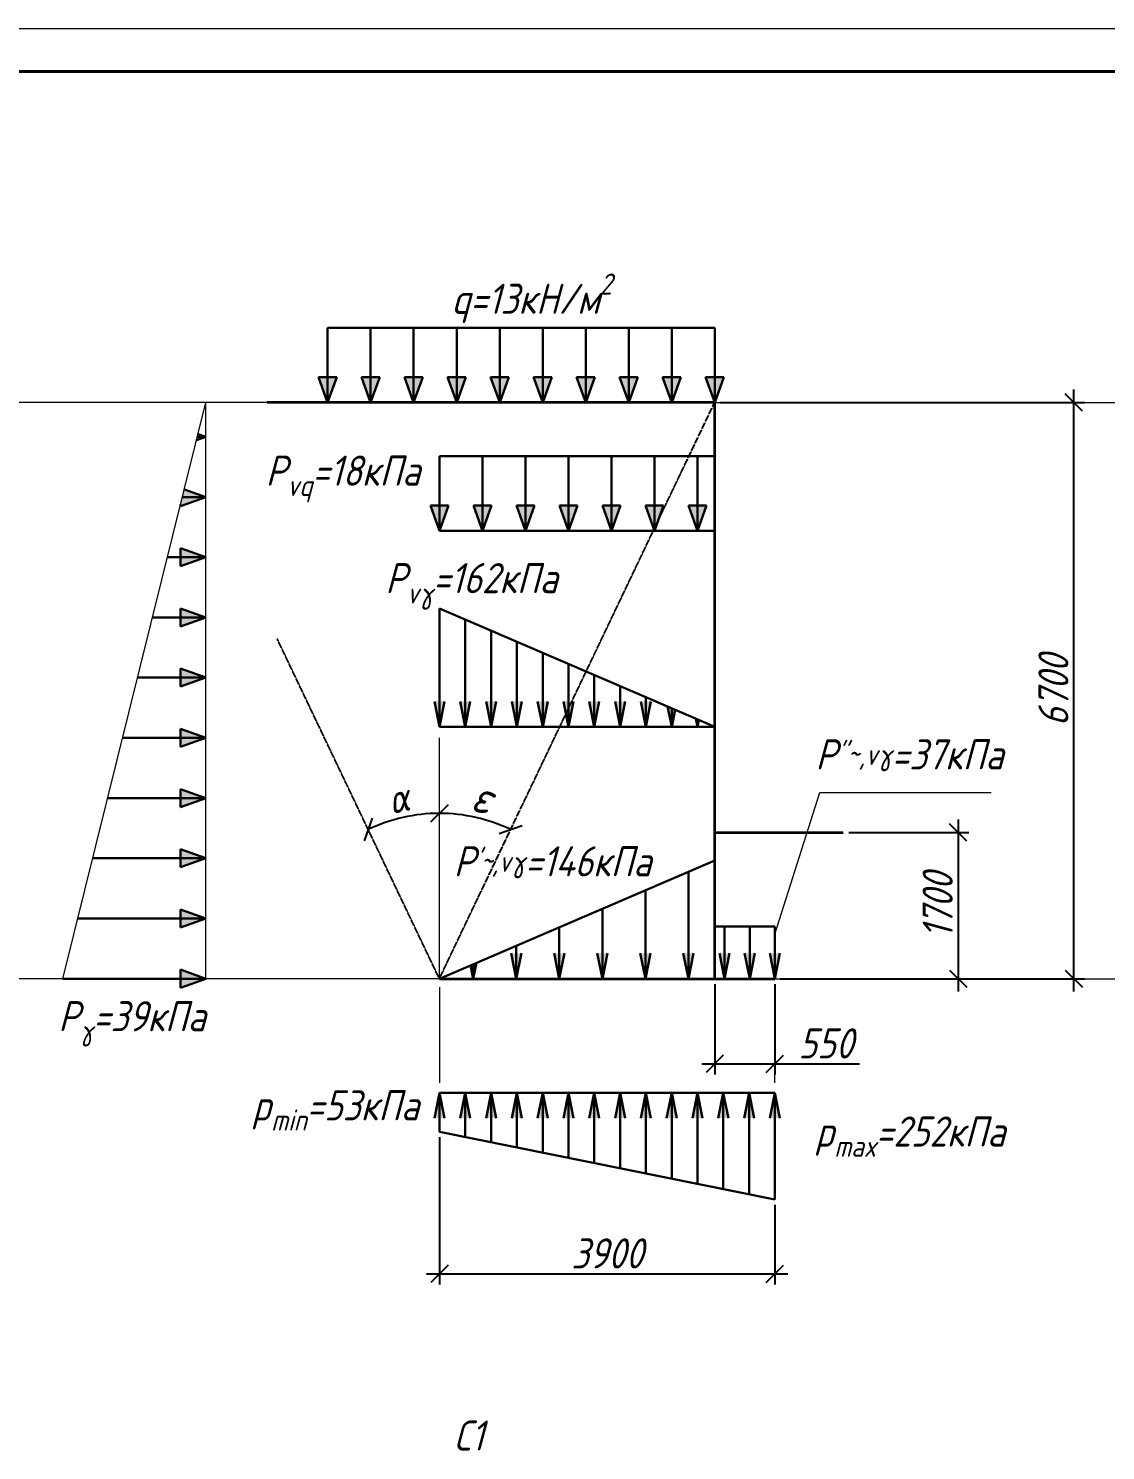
# Model space of a CAD drawing. Header units: millimetres. Extents: x -1004 to 900128, y -352756 to 107728.
# Drawn here: x 15535 to 28059, y 45651 to 62186 of the extents above; entities that cross this region are included whole.
import ezdxf

# ---------------------------------------------------------------- set-up
doc = ezdxf.new("R2010")
doc.units = ezdxf.units.MM
doc.linetypes.add('ACAD_ISO02W100', pattern=[15, 12, -3])
doc.linetypes.add('ACAD_ISO04W100', pattern=[30, 24, -3, 0, -3])
for name, color, linetype, lineweight in [('axles', 152, 'ACAD_ISO04W100', 20), ('basic', 95, 'Continuous', 30), ('frame', 173, 'Continuous', 40), ('hatch', 117, 'ACAD_ISO02W100', 25), ('size', 45, 'Continuous', 20), ('text', 13, 'Continuous', 20), ('thick', 42, 'Continuous', 35), ('thin', 153, 'Continuous', 18)]:
    doc.layers.add(name, color=color, linetype=linetype, lineweight=lineweight)
doc.styles.add('Structures', font='isocpeur.ttf', dxfattribs={"width": 0.85, "oblique": 15})
doc.styles.add('structures 5', font='isocpeur.ttf', dxfattribs={"width": 0.85, "oblique": 15, "height": 5})
doc.dimstyles.new('structures 3.5', dxfattribs={"dimtxt": 3.5, "dimasz": 2, "dimexe": 1.25, "dimexo": 0.625, "dimtad": 1, "dimtxsty": 'Structures', "dimblk": 'OBLIQUE', "dimcen": 2.5, "dimdle": 1.5, "dimadec": 0, "dimazin": 0, "dimtfac": 1, "dimtmove": 0, "dimatfit": 3, "dimfxl": 1, "dimarcsym": 0})

# ---------------------------------------------------------------- blocks, each defined once
blk = doc.blocks.new('_Oblique')
at = {"color": 0, "linetype": 'ByBlock', "lineweight": -2}
blk.add_line((-0.5, -0.5), (0.5, 0.5), dxfattribs=at)
blk = doc.blocks.new('*D80')
at = {"layer": 'Defpoints', "color": 0, "transparency": 16777216}
for p in [(25009.6353847216, 52837.62000185804), (24214.3128468355, 51137.62000185804), (26344.40359308807, 51137.62000185804)]:
    blk.add_point(p, dxfattribs=at)
at = {"layer": 'size', "color": 0, "lineweight": -2, "transparency": 16777216}
for p, q in [((26344.40359308807, 52987.62000185804), (26344.40359308807, 50987.62000185804)), ((25072.1353847216, 52837.62000185804), (26469.40359308807, 52837.62000185804)), ((24276.8128468355, 51137.62000185804), (26469.40359308807, 51137.62000185804))]:
    blk.add_line(p, q, dxfattribs=at)
at = {"layer": 'size', "color": 0, "lineweight": -2, "transparency": 16777216, "xscale": 200, "yscale": 200, "zscale": 200}
for p, rotation in [((26344.40359308807, 52837.62000185804), 90), ((26344.40359308807, 51137.62000185804), 270)]:
    blk.add_blockref('_Oblique', p, dxfattribs=dict(at, rotation=rotation))
at = {"layer": 'size', "color": 0, "transparency": 16777216, "insert": (26106.90359308808, 51987.62000185802), "char_height": 350, "attachment_point": 5, "rotation": 90, "style": 'Structures'}
blk.add_mtext('1700', dxfattribs=at)
blk = doc.blocks.new('*D81')
at = {"layer": 'Defpoints', "color": 0, "transparency": 16777216}
for p in [(23514.31284683549, 51137.62000185801), (24214.31284683549, 51137.62000185801), (24214.31284683549, 50147.90206064304)]:
    blk.add_point(p, dxfattribs=at)
at = {"layer": 'size', "color": 0, "lineweight": -2, "transparency": 16777216}
for p, q in [((23514.31284683549, 51075.12000185801), (23514.31284683549, 50022.90206064304)), ((24214.31284683549, 51075.12000185801), (24214.31284683549, 50022.90206064304)), ((23364.31284683549, 50147.90206064304), (24214.31284683549, 50147.90206064304)), ((24214.31284683549, 50147.90206064304), (25198.34506418639, 50147.90206064304))]:
    blk.add_line(p, q, dxfattribs=at)
at = {"layer": 'size', "color": 0, "lineweight": -2, "transparency": 16777216, "xscale": 200, "yscale": 200, "zscale": 200, "rotation": 180}
blk.add_blockref('_Oblique', (23514.31284683549, 50147.90206064304), dxfattribs=at)
at = {"layer": 'size', "color": 0, "lineweight": -2, "transparency": 16777216, "xscale": 200, "yscale": 200, "zscale": 200}
blk.add_blockref('_Oblique', (24214.31284683549, 50147.90206064304), dxfattribs=at)
at = {"layer": 'size', "color": 0, "transparency": 16777216, "insert": (24806.32895551094, 50385.40206064304), "char_height": 350, "attachment_point": 5, "style": 'Structures'}
blk.add_mtext('550', dxfattribs=at)
blk = doc.blocks.new('*D82')
at = {"layer": 'Defpoints', "color": 0, "transparency": 16777216}
for p in [(23514.3128468355, 57837.62000185804), (27690.60588486039, 57837.62000185804), (24214.3128468355, 51137.62000185804)]:
    blk.add_point(p, dxfattribs=at)
at = {"layer": 'size', "color": 0, "lineweight": -2, "transparency": 16777216}
for p, q in [((27690.6058848604, 50987.62000185804), (27690.60588486039, 57987.62000185804)), ((23576.8128468355, 57837.62000185804), (27815.60588486039, 57837.62000185804)), ((24276.8128468355, 51137.62000185804), (27815.6058848604, 51137.62000185804))]:
    blk.add_line(p, q, dxfattribs=at)
at = {"layer": 'size', "color": 0, "lineweight": -2, "transparency": 16777216, "xscale": 200, "yscale": 200, "zscale": 200}
for p, rotation in [((27690.60588486039, 57837.62000185804), 90), ((27690.6058848604, 51137.62000185804), 270)]:
    blk.add_blockref('_Oblique', p, dxfattribs=dict(at, rotation=rotation))
at = {"layer": 'size', "color": 0, "transparency": 16777216, "insert": (27453.1058848604, 54487.62000185802), "char_height": 350, "attachment_point": 5, "rotation": 90, "style": 'Structures'}
blk.add_mtext('6700', dxfattribs=at)
blk = doc.blocks.new('*D83')
at = {"layer": 'Defpoints', "color": 0, "transparency": 16777216}
for p in [(23514.31284683549, 57837.62000185802), (20314.31284683549, 53938.76430795519), (20598.69615148981, 53038.22675471865), (20314.31284683549, 51137.62000185801), (20314.31284683549, 51137.62000185801)]:
    blk.add_point(p, dxfattribs=at)
at = {"layer": 'size', "color": 0, "lineweight": -2, "transparency": 16777216}
blk.add_arc((20314.31284683549, 51137.62000185801), 1921.764786071798, 64.47030200946696, 89.99999999999997, dxfattribs=at)
at = {"layer": 'size', "color": 0, "lineweight": -2, "transparency": 16777216, "xscale": 200, "yscale": 200, "zscale": 200}
for p, rotation in [((20314.31284683549, 53059.38478792981), 179.9999999999999), ((21142.55287028538, 52871.74755095621), 334.470302009467)]:
    blk.add_blockref('_Oblique', p, dxfattribs=dict(at, rotation=rotation))
at = {"layer": 'size', "color": 0, "transparency": 16777216, "insert": (20817.19433115983, 53252.50139872385), "char_height": 350, "attachment_point": 5, "rotation": 346.6244684460178, "style": 'Structures'}
blk.add_mtext('{\\H1.08333x;ε}', dxfattribs=at)
blk = doc.blocks.new('*D84')
at = {"layer": 'Defpoints', "color": 0, "transparency": 16777216}
for p in [(17114.31284683549, 57837.62000185801), (20314.31284683549, 57587.62000185801), (20029.92954218117, 53038.22675471866), (20314.31284683549, 51137.62000185801), (20314.31284683549, 51137.62000185801)]:
    blk.add_point(p, dxfattribs=at)
at = {"layer": 'size', "color": 0, "lineweight": -2, "transparency": 16777216}
blk.add_arc((20314.31284683549, 51137.62000185801), 1921.764786071813, 90, 115.5296979905329, dxfattribs=at)
at = {"layer": 'size', "color": 0, "lineweight": -2, "transparency": 16777216, "xscale": 200, "yscale": 200, "zscale": 200}
blk.add_blockref('_Oblique', (20314.31284683549, 53059.38478792983), dxfattribs=at)
at = {"layer": 'size', "color": 0, "lineweight": -2, "transparency": 16777216, "xscale": 200, "yscale": 200, "zscale": 200, "rotation": 205.5296979905329}
blk.add_blockref('_Oblique', (19486.07282338561, 52871.74755095622), dxfattribs=at)
at = {"layer": 'size', "color": 0, "transparency": 16777216, "insert": (19838.83408225959, 53236.40673243468), "char_height": 350, "width": 756.4295596564855, "attachment_point": 5, "rotation": 12.764848995266489, "style": 'Structures'}
blk.add_mtext('{\\H0.95833x;α}', dxfattribs=at)
blk = doc.blocks.new('*D85')
at = {"layer": 'Defpoints', "color": 0, "transparency": 16777216}
for p in [(20314.31284683549, 49358.47681122796), (24214.31284683549, 48568.85752942236), (24214.31284683549, 47705.89886257912)]:
    blk.add_point(p, dxfattribs=at)
at = {"layer": 'size', "color": 0, "lineweight": -2, "transparency": 16777216}
for p, q in [((20314.31284683549, 49295.97681122796), (20314.31284683549, 47580.89886257912)), ((24214.31284683549, 48506.35752942236), (24214.31284683549, 47580.89886257912)), ((20164.31284683549, 47705.89886257912), (24364.31284683549, 47705.89886257912))]:
    blk.add_line(p, q, dxfattribs=at)
at = {"layer": 'size', "color": 0, "lineweight": -2, "transparency": 16777216, "xscale": 200, "yscale": 200, "zscale": 200, "rotation": 180}
blk.add_blockref('_Oblique', (20314.31284683549, 47705.89886257912), dxfattribs=at)
at = {"layer": 'size', "color": 0, "lineweight": -2, "transparency": 16777216, "xscale": 200, "yscale": 200, "zscale": 200}
blk.add_blockref('_Oblique', (24214.31284683549, 47705.89886257912), dxfattribs=at)
at = {"layer": 'size', "color": 0, "transparency": 16777216, "insert": (22264.31284683549, 47943.39886257912), "char_height": 350, "attachment_point": 5, "style": 'Structures'}
blk.add_mtext('3900', dxfattribs=at)

msp = doc.modelspace()

# ---------------------------------------------------------------- hatches: boundary and pattern name
at = {"layer": 'basic'}
h = msp.add_hatch(color=256, dxfattribs=at)
h.dxf.hatch_style = 1
h.paths.add_polyline_path([(18909.38767449687, 58132.27636471968), (19014.31284683549, 57837.62000185801), (19014.31284683549, 58132.27636471968)])
h.paths.add_polyline_path([(19014.31284683549, 58132.27636471968), (19014.31284683549, 57837.62000185801), (19119.2380191741, 58132.27636471968)])
h = msp.add_hatch(color=256, dxfattribs=at)
h.dxf.hatch_style = 1
h.paths.add_polyline_path([(19409.38767449687, 58132.27636471968), (19514.31284683549, 57837.62000185801), (19514.31284683549, 58132.27636471968)])
h.paths.add_polyline_path([(19514.31284683549, 58132.27636471968), (19514.31284683549, 57837.62000185801), (19619.2380191741, 58132.27636471968)])
h = msp.add_hatch(color=256, dxfattribs=at)
h.dxf.hatch_style = 1
h.paths.add_polyline_path([(19909.38767449687, 58132.27636471968), (20014.31284683549, 57837.62000185801), (20014.31284683549, 58132.27636471968)])
h.paths.add_polyline_path([(20014.31284683549, 58132.27636471968), (20014.31284683549, 57837.62000185801), (20119.2380191741, 58132.27636471968)])
h = msp.add_hatch(color=256, dxfattribs=at)
h.dxf.hatch_style = 1
h.paths.add_polyline_path([(20409.38767449687, 58132.27636471968), (20514.31284683549, 57837.62000185801), (20514.31284683549, 58132.27636471968)])
h.paths.add_polyline_path([(20514.31284683549, 58132.27636471968), (20514.31284683549, 57837.62000185801), (20619.2380191741, 58132.27636471968)])
h = msp.add_hatch(color=256, dxfattribs=at)
h.dxf.hatch_style = 1
h.paths.add_polyline_path([(20909.38767449687, 58132.27636471968), (21014.31284683549, 57837.62000185801), (21014.31284683549, 58132.27636471968)])
h.paths.add_polyline_path([(21014.31284683549, 58132.27636471968), (21014.31284683549, 57837.62000185801), (21119.2380191741, 58132.27636471968)])
h = msp.add_hatch(color=256, dxfattribs=at)
h.dxf.hatch_style = 1
h.paths.add_polyline_path([(21409.38767449687, 58132.27636471968), (21514.31284683549, 57837.62000185801), (21514.31284683549, 58132.27636471968)])
h.paths.add_polyline_path([(21514.31284683549, 58132.27636471968), (21514.31284683549, 57837.62000185801), (21619.2380191741, 58132.27636471968)])
h = msp.add_hatch(color=256, dxfattribs=at)
h.dxf.hatch_style = 1
h.paths.add_polyline_path([(21909.38767449687, 58132.27636471968), (22014.31284683549, 57837.62000185801), (22014.31284683549, 58132.27636471968)])
h.paths.add_polyline_path([(22014.31284683549, 58132.27636471968), (22014.31284683549, 57837.62000185801), (22119.2380191741, 58132.27636471968)])
h = msp.add_hatch(color=256, dxfattribs=at)
h.dxf.hatch_style = 1
h.paths.add_polyline_path([(22409.38767449687, 58132.27636471968), (22514.31284683549, 57837.62000185801), (22514.31284683549, 58132.27636471968)])
h.paths.add_polyline_path([(22514.31284683549, 58132.27636471968), (22514.31284683549, 57837.62000185801), (22619.2380191741, 58132.27636471968)])
h = msp.add_hatch(color=256, dxfattribs=at)
h.dxf.hatch_style = 1
h.paths.add_polyline_path([(22909.38767449687, 58132.27636471968), (23014.31284683549, 57837.62000185801), (23014.31284683549, 58132.27636471968)])
h.paths.add_polyline_path([(23014.31284683549, 58132.27636471968), (23014.31284683549, 57837.62000185801), (23119.2380191741, 58132.27636471968)])
h = msp.add_hatch(color=256, dxfattribs=at)
h.dxf.hatch_style = 1
h.paths.add_polyline_path([(23409.38767449687, 58132.27636471968), (23514.31284683549, 57837.62000185801), (23514.31284683549, 58132.27636471968)])
h.paths.add_polyline_path([(23514.31284683549, 58132.27636471968), (23514.31284683549, 57837.62000185801), (23619.2380191741, 58132.27636471968)])
h = msp.add_hatch(color=256, dxfattribs=at)
h.dxf.hatch_style = 1
h.paths.add_polyline_path([(17507.98512751684, 57470.10594436491), (17499.92107922883, 57437.62000185801), (17599.21385223432, 57437.62000185801)])
h.paths.add_polyline_path([(17599.21385223432, 57437.62000185801), (17499.92107922883, 57437.62000185801), (17490.2931728803, 57398.8340718972)])
h.paths.add_polyline_path([(17599.21385223432, 56737.62000185801), (17326.1587264692, 56737.62000185801), (17314.15598294199, 56689.2670627109), (17339.19076856027, 56645.02751004297)])
h.paths.add_polyline_path([(17348.33485926125, 56826.95634375197), (17326.1587264692, 56737.62000185801), (17599.21385223432, 56737.62000185801)])
h.paths.add_polyline_path([(17314.15598294199, 56689.2670627109), (17304.55748937267, 56650.59962185375), (17304.55748937267, 56632.6948295194), (17339.19076856027, 56645.02751004297)])
h = msp.add_hatch(color=256, dxfattribs=at)
h.dxf.hatch_style = 1
h.paths.add_polyline_path([(20209.38767449688, 56638.82297017451), (20314.31284683549, 56344.16660731284), (20314.31284683549, 56638.82297017451)])
h.paths.add_polyline_path([(20314.31284683549, 56638.82297017451), (20314.31284683549, 56344.16660731284), (20419.2380191741, 56638.82297017451)])
h = msp.add_hatch(color=256, dxfattribs=at)
h.dxf.hatch_style = 1
h.paths.add_polyline_path([(20709.38767449688, 56638.82297017451), (20814.31284683549, 56344.16660731284), (20814.31284683549, 56638.82297017451)])
h.paths.add_polyline_path([(20814.31284683549, 56638.82297017451), (20814.31284683549, 56344.16660731284), (20919.2380191741, 56638.82297017451)])
h = msp.add_hatch(color=256, dxfattribs=at)
h.dxf.hatch_style = 1
h.paths.add_polyline_path([(21209.38767449688, 56638.82297017451), (21314.31284683549, 56344.16660731284), (21314.31284683549, 56638.82297017451)])
h.paths.add_polyline_path([(21314.31284683549, 56638.82297017451), (21314.31284683549, 56344.16660731284), (21419.2380191741, 56638.82297017451)])
h = msp.add_hatch(color=256, dxfattribs=at)
h.dxf.hatch_style = 1
h.paths.add_polyline_path([(21709.38767449688, 56638.82297017451), (21814.31284683549, 56344.16660731284), (21814.31284683549, 56638.82297017451)])
h.paths.add_polyline_path([(21814.31284683549, 56638.82297017451), (21814.31284683549, 56344.16660731284), (21919.2380191741, 56638.82297017451)])
h = msp.add_hatch(color=256, dxfattribs=at)
h.dxf.hatch_style = 1
h.paths.add_polyline_path([(22209.38767449688, 56638.82297017451), (22314.31284683549, 56344.16660731284), (22314.31284683549, 56638.82297017451)])
h.paths.add_polyline_path([(22314.31284683549, 56638.82297017451), (22314.31284683549, 56344.16660731284), (22419.2380191741, 56638.82297017451)])
h = msp.add_hatch(color=256, dxfattribs=at)
h.dxf.hatch_style = 1
h.paths.add_polyline_path([(22709.38767449688, 56638.82297017451), (22814.31284683549, 56344.16660731284), (22814.31284683549, 56638.82297017451)])
h.paths.add_polyline_path([(22814.31284683549, 56638.82297017451), (22814.31284683549, 56344.16660731284), (22919.2380191741, 56638.82297017451)])
h = msp.add_hatch(color=256, dxfattribs=at)
h.dxf.hatch_style = 1
h.paths.add_polyline_path([(23209.38767449688, 56638.82297017451), (23314.31284683549, 56344.16660731284), (23314.31284683549, 56638.82297017451)])
h.paths.add_polyline_path([(23314.31284683549, 56638.82297017451), (23314.31284683549, 56344.16660731284), (23419.2380191741, 56638.82297017451)])
h = msp.add_hatch(color=256, dxfattribs=at)
h.dxf.hatch_style = 1
h.paths.add_polyline_path([(17304.55748937267, 56142.54517419662), (17599.21385223432, 56037.62000185801), (17304.55748937267, 56037.62000185801)])
h.paths.add_polyline_path([(17304.55748937267, 56037.62000185801), (17599.21385223432, 56037.62000185801), (17304.55748937267, 55932.6948295194)])
h = msp.add_hatch(color=256, dxfattribs=at)
h.dxf.hatch_style = 1
h.paths.add_polyline_path([(17304.55748937267, 55442.54517419662), (17599.21385223432, 55337.62000185801), (17304.55748937267, 55337.62000185801)])
h.paths.add_polyline_path([(17304.55748937267, 55337.62000185801), (17599.21385223432, 55337.62000185801), (17304.55748937267, 55232.6948295194)])
h = msp.add_hatch(color=256, dxfattribs=at)
h.dxf.hatch_style = 1
h.paths.add_polyline_path([(17304.55748937267, 54742.54517419662), (17599.21385223432, 54637.62000185801), (17304.55748937267, 54637.62000185801)])
h.paths.add_polyline_path([(17304.55748937267, 54637.62000185801), (17599.21385223432, 54637.62000185801), (17304.55748937267, 54532.6948295194)])
h = msp.add_hatch(color=256, dxfattribs=at)
h.dxf.hatch_style = 1
h.paths.add_polyline_path([(20255.58097419971, 54361.45662155951), (20314.31284683549, 54361.45662155951), (20314.31284683549, 54066.80025869783)])
h.paths.add_polyline_path([(20314.31284683549, 54361.45662155951), (20373.04471947124, 54361.45662155951), (20314.31284683549, 54066.80025869783)])
h = msp.add_hatch(color=256, dxfattribs=at)
h.dxf.hatch_style = 1
h.paths.add_polyline_path([(20555.58097419971, 54361.45662155951), (20614.31284683549, 54361.45662155951), (20614.31284683549, 54066.80025869783)])
h.paths.add_polyline_path([(20614.31284683549, 54361.45662155951), (20673.04471947124, 54361.45662155951), (20614.31284683549, 54066.80025869783)])
h = msp.add_hatch(color=256, dxfattribs=at)
h.dxf.hatch_style = 1
h.paths.add_polyline_path([(20855.58097419971, 54361.45662155951), (20914.31284683549, 54361.45662155951), (20914.31284683549, 54066.80025869783)])
h.paths.add_polyline_path([(20914.31284683549, 54361.45662155951), (20973.04471947124, 54361.45662155951), (20914.31284683549, 54066.80025869783)])
h = msp.add_hatch(color=256, dxfattribs=at)
h.dxf.hatch_style = 1
h.paths.add_polyline_path([(21155.58097419971, 54361.45662155951), (21214.31284683549, 54361.45662155951), (21214.31284683549, 54066.80025869783)])
h.paths.add_polyline_path([(21214.31284683549, 54361.45662155951), (21273.04471947124, 54361.45662155951), (21214.31284683549, 54066.80025869783)])
h = msp.add_hatch(color=256, dxfattribs=at)
h.dxf.hatch_style = 1
h.paths.add_polyline_path([(21455.58097419971, 54361.45662155951), (21514.31284683549, 54361.45662155951), (21514.31284683549, 54066.80025869783)])
h.paths.add_polyline_path([(21514.31284683549, 54361.45662155951), (21573.04471947124, 54361.45662155951), (21514.31284683549, 54066.80025869783)])
h = msp.add_hatch(color=256, dxfattribs=at)
h.dxf.hatch_style = 1
h.paths.add_polyline_path([(21755.58097419971, 54361.45662155951), (21814.31284683549, 54361.45662155951), (21814.31284683549, 54066.80025869783)])
h.paths.add_polyline_path([(21814.31284683549, 54361.45662155951), (21873.04471947124, 54361.45662155951), (21814.31284683549, 54066.80025869783)])
h = msp.add_hatch(color=256, dxfattribs=at)
h.dxf.hatch_style = 1
h.paths.add_polyline_path([(22055.58097419971, 54361.45662155951), (22114.31284683549, 54361.45662155951), (22114.31284683549, 54066.80025869783)])
h.paths.add_polyline_path([(22114.31284683549, 54361.45662155951), (22173.04471947124, 54361.45662155951), (22114.31284683549, 54066.80025869783)])
h = msp.add_hatch(color=256, dxfattribs=at)
h.dxf.hatch_style = 1
h.paths.add_polyline_path([(22355.58097419971, 54361.45662155951), (22414.31284683549, 54361.45662155951), (22414.31284683549, 54066.80025869783)])
h.paths.add_polyline_path([(22414.31284683549, 54361.45662155951), (22473.04471947124, 54361.45662155951), (22414.31284683549, 54066.80025869783)])
h = msp.add_hatch(color=256, dxfattribs=at)
h.dxf.hatch_style = 1
h.paths.add_polyline_path([(22655.58097419971, 54361.45662155951), (22714.31284683549, 54361.45662155951), (22714.31284683549, 54066.80025869783)])
h.paths.add_polyline_path([(22714.31284683549, 54361.45662155951), (22773.04471947124, 54361.45662155951), (22714.31284683549, 54066.80025869783)])
h = msp.add_hatch(color=256, dxfattribs=at)
h.dxf.hatch_style = 1
h.paths.add_polyline_path([(23053.72697050706, 54264.53994935047), (23014.31284683549, 54281.46130326667), (23014.31284683549, 54066.80025869783)])
h.paths.add_polyline_path([(23014.31284683549, 54281.46130326667), (22967.52181274673, 54301.54972777457), (23014.31284683549, 54066.80025869783)])
h.paths.add_polyline_path([(23330.0784963041, 54145.89613495889), (23314.31284683549, 54152.66467652537), (23314.31284683549, 54066.80025869783)])
h.paths.add_polyline_path([(23314.31284683549, 54152.66467652537), (23295.59643319996, 54160.70004632854), (23314.31284683549, 54066.80025869783)])
h = msp.add_hatch(color=256, dxfattribs=at)
h.dxf.hatch_style = 1
h.paths.add_polyline_path([(17304.55748937267, 54042.54517419662), (17599.21385223432, 53937.62000185801), (17304.55748937267, 53937.62000185801)])
h.paths.add_polyline_path([(17304.55748937267, 53937.62000185801), (17599.21385223432, 53937.62000185801), (17304.55748937267, 53832.6948295194)])
h = msp.add_hatch(color=256, dxfattribs=at)
h.dxf.hatch_style = 1
h.paths.add_polyline_path([(17304.55748937267, 53342.54517419662), (17599.21385223432, 53237.62000185801), (17304.55748937267, 53237.62000185801)])
h.paths.add_polyline_path([(17304.55748937267, 53237.62000185801), (17599.21385223432, 53237.62000185801), (17304.55748937267, 53132.6948295194)])
h = msp.add_hatch(color=256, dxfattribs=at)
h.dxf.hatch_style = 1
h.paths.add_polyline_path([(17304.55748937267, 52642.54517419662), (17599.21385223432, 52537.62000185801), (17304.55748937267, 52537.62000185801)])
h.paths.add_polyline_path([(17304.55748937267, 52537.62000185801), (17599.21385223432, 52537.62000185801), (17304.55748937267, 52432.6948295194)])
h = msp.add_hatch(color=256, dxfattribs=at)
h.dxf.hatch_style = 1
h.paths.add_polyline_path([(17304.55748937267, 51942.54517419662), (17599.21385223432, 51837.62000185801), (17304.55748937267, 51837.62000185801)])
h.paths.add_polyline_path([(17304.55748937267, 51837.62000185801), (17599.21385223432, 51837.62000185801), (17304.55748937267, 51732.6948295194)])
h = msp.add_hatch(color=256, dxfattribs=at)
h.dxf.hatch_style = 1
h.paths.add_polyline_path([(21266.69779433149, 51432.27636471968), (21207.96592169572, 51432.27636471968), (21207.96592169572, 51137.62000185801)])
h.paths.add_polyline_path([(21207.96592169572, 51432.27636471968), (21149.23404905997, 51432.27636471968), (21207.96592169572, 51137.62000185801)])
h = msp.add_hatch(color=256, dxfattribs=at)
h.dxf.hatch_style = 1
h.paths.add_polyline_path([(21766.69779433149, 51432.27636471968), (21707.96592169572, 51432.27636471968), (21707.96592169572, 51137.62000185801)])
h.paths.add_polyline_path([(21707.96592169572, 51432.27636471968), (21649.23404905997, 51432.27636471968), (21707.96592169572, 51137.62000185801)])
h = msp.add_hatch(color=256, dxfattribs=at)
h.dxf.hatch_style = 1
h.paths.add_polyline_path([(22266.69779433149, 51432.27636471968), (22207.96592169572, 51432.27636471968), (22207.96592169572, 51137.62000185801)])
h.paths.add_polyline_path([(22207.96592169572, 51432.27636471968), (22149.23404905997, 51432.27636471968), (22207.96592169572, 51137.62000185801)])
h = msp.add_hatch(color=256, dxfattribs=at)
h.dxf.hatch_style = 1
h.paths.add_polyline_path([(22766.69779433149, 51432.27636471968), (22707.96592169572, 51432.27636471968), (22707.96592169572, 51137.62000185801)])
h.paths.add_polyline_path([(22707.96592169572, 51432.27636471968), (22649.23404905997, 51432.27636471968), (22707.96592169572, 51137.62000185801)])
h = msp.add_hatch(color=256, dxfattribs=at)
h.dxf.hatch_style = 1
h.paths.add_polyline_path([(23266.69779433149, 51432.27636471968), (23207.96592169572, 51432.27636471968), (23207.96592169572, 51137.62000185801)])
h.paths.add_polyline_path([(23207.96592169572, 51432.27636471968), (23149.23404905997, 51432.27636471968), (23207.96592169572, 51137.62000185801)])
h = msp.add_hatch(color=256, dxfattribs=at)
h.dxf.hatch_style = 1
h.paths.add_polyline_path([(23687.62381945294, 51432.27636471968), (23628.89194681719, 51432.27636471968), (23628.89194681719, 51137.62000185801)])
h.paths.add_polyline_path([(23628.89194681719, 51432.27636471968), (23570.16007418141, 51432.27636471968), (23628.89194681719, 51137.62000185801)])
h = msp.add_hatch(color=256, dxfattribs=at)
h.dxf.hatch_style = 1
h.paths.add_polyline_path([(23980.33426946209, 51432.27636471968), (23921.60239682634, 51432.27636471968), (23921.60239682634, 51137.62000185801)])
h.paths.add_polyline_path([(23921.60239682634, 51432.27636471968), (23862.87052419056, 51432.27636471968), (23921.60239682634, 51137.62000185801)])
h = msp.add_hatch(color=256, dxfattribs=at)
h.dxf.hatch_style = 1
h.paths.add_polyline_path([(24273.04471947124, 51432.27636471968), (24214.31284683549, 51432.27636471968), (24214.31284683549, 51137.62000185801)])
h.paths.add_polyline_path([(24214.31284683549, 51432.27636471968), (24155.58097419971, 51432.27636471968), (24214.31284683549, 51137.62000185801)])
h = msp.add_hatch(color=256, dxfattribs=at)
h.dxf.hatch_style = 1
h.paths.add_polyline_path([(20744.80479058559, 51322.43970250574), (20707.96592169574, 51306.62396235249), (20707.96592169572, 51137.62000185801)])
h.paths.add_polyline_path([(20707.96592169574, 51306.62396235249), (20676.93493974325, 51293.30167635265), (20707.96592169572, 51137.62000185801)])
h = msp.add_hatch(color=256, dxfattribs=at)
h.dxf.hatch_style = 1
h.paths.add_polyline_path([(17304.55748937267, 51242.54517419662), (17599.21385223432, 51137.62000185801), (17304.55748937267, 51137.62000185801)])
h.paths.add_polyline_path([(17304.55748937267, 51137.62000185801), (17599.21385223432, 51137.62000185801), (17304.55748937267, 51032.6948295194)])
h = msp.add_hatch(color=256, dxfattribs=at)
h.dxf.hatch_style = 1
h.paths.add_polyline_path([(20255.58097419971, 49516.51034989933), (20314.31284683549, 49516.51034989933), (20314.31284683549, 49811.166712761)])
h.paths.add_polyline_path([(20314.31284683549, 49516.51034989933), (20373.04471947124, 49516.51034989933), (20314.31284683549, 49811.166712761)])
h = msp.add_hatch(color=256, dxfattribs=at)
h.dxf.hatch_style = 1
h.paths.add_polyline_path([(20555.58097419971, 49516.51034989933), (20614.31284683549, 49516.51034989933), (20614.31284683549, 49811.166712761)])
h.paths.add_polyline_path([(20614.31284683549, 49516.51034989933), (20673.04471947124, 49516.51034989933), (20614.31284683549, 49811.166712761)])
h = msp.add_hatch(color=256, dxfattribs=at)
h.dxf.hatch_style = 1
h.paths.add_polyline_path([(20855.58097419971, 49516.51034989933), (20914.31284683549, 49516.51034989933), (20914.31284683549, 49811.166712761)])
h.paths.add_polyline_path([(20914.31284683549, 49516.51034989933), (20973.04471947124, 49516.51034989933), (20914.31284683549, 49811.166712761)])
h = msp.add_hatch(color=256, dxfattribs=at)
h.dxf.hatch_style = 1
h.paths.add_polyline_path([(21155.58097419971, 49516.51034989933), (21214.31284683549, 49516.51034989933), (21214.31284683549, 49811.166712761)])
h.paths.add_polyline_path([(21214.31284683549, 49516.51034989933), (21273.04471947124, 49516.51034989933), (21214.31284683549, 49811.166712761)])
h = msp.add_hatch(color=256, dxfattribs=at)
h.dxf.hatch_style = 1
h.paths.add_polyline_path([(21455.58097419971, 49516.51034989933), (21514.31284683549, 49516.51034989933), (21514.31284683549, 49811.166712761)])
h.paths.add_polyline_path([(21514.31284683549, 49516.51034989933), (21573.04471947124, 49516.51034989933), (21514.31284683549, 49811.166712761)])
h = msp.add_hatch(color=256, dxfattribs=at)
h.dxf.hatch_style = 1
h.paths.add_polyline_path([(21755.58097419971, 49516.51034989933), (21814.31284683549, 49516.51034989933), (21814.31284683549, 49811.166712761)])
h.paths.add_polyline_path([(21814.31284683549, 49516.51034989933), (21873.04471947124, 49516.51034989933), (21814.31284683549, 49811.166712761)])
h = msp.add_hatch(color=256, dxfattribs=at)
h.dxf.hatch_style = 1
h.paths.add_polyline_path([(22055.58097419971, 49516.51034989933), (22114.31284683549, 49516.51034989933), (22114.31284683549, 49811.166712761)])
h.paths.add_polyline_path([(22114.31284683549, 49516.51034989933), (22173.04471947124, 49516.51034989933), (22114.31284683549, 49811.166712761)])
h = msp.add_hatch(color=256, dxfattribs=at)
h.dxf.hatch_style = 1
h.paths.add_polyline_path([(22355.58097419971, 49516.51034989933), (22414.31284683549, 49516.51034989933), (22414.31284683549, 49811.166712761)])
h.paths.add_polyline_path([(22414.31284683549, 49516.51034989933), (22473.04471947124, 49516.51034989933), (22414.31284683549, 49811.166712761)])
h = msp.add_hatch(color=256, dxfattribs=at)
h.dxf.hatch_style = 1
h.paths.add_polyline_path([(22655.58097419971, 49516.51034989933), (22714.31284683549, 49516.51034989933), (22714.31284683549, 49811.166712761)])
h.paths.add_polyline_path([(22714.31284683549, 49516.51034989933), (22773.04471947124, 49516.51034989933), (22714.31284683549, 49811.166712761)])
h = msp.add_hatch(color=256, dxfattribs=at)
h.dxf.hatch_style = 1
h.paths.add_polyline_path([(22955.58097419971, 49516.51034989933), (23014.31284683549, 49516.51034989933), (23014.31284683549, 49811.166712761)])
h.paths.add_polyline_path([(23014.31284683549, 49516.51034989933), (23073.04471947124, 49516.51034989933), (23014.31284683549, 49811.166712761)])
h = msp.add_hatch(color=256, dxfattribs=at)
h.dxf.hatch_style = 1
h.paths.add_polyline_path([(23255.58097419971, 49516.51034989933), (23314.31284683549, 49516.51034989933), (23314.31284683549, 49811.166712761)])
h.paths.add_polyline_path([(23314.31284683549, 49516.51034989933), (23373.04471947124, 49516.51034989933), (23314.31284683549, 49811.166712761)])
h = msp.add_hatch(color=256, dxfattribs=at)
h.dxf.hatch_style = 1
h.paths.add_polyline_path([(23555.58097419971, 49516.51034989933), (23614.31284683549, 49516.51034989933), (23614.31284683549, 49811.166712761)])
h.paths.add_polyline_path([(23614.31284683549, 49516.51034989933), (23673.04471947124, 49516.51034989933), (23614.31284683549, 49811.166712761)])
h = msp.add_hatch(color=256, dxfattribs=at)
h.dxf.hatch_style = 1
h.paths.add_polyline_path([(23855.58097419971, 49516.51034989933), (23914.31284683549, 49516.51034989933), (23914.31284683549, 49811.166712761)])
h.paths.add_polyline_path([(23914.31284683549, 49516.51034989933), (23973.04471947124, 49516.51034989933), (23914.31284683549, 49811.166712761)])
h = msp.add_hatch(color=256, dxfattribs=at)
h.dxf.hatch_style = 1
h.paths.add_polyline_path([(24155.58097419971, 49516.51034989933), (24214.31284683549, 49516.51034989933), (24214.31284683549, 49811.166712761)])
h.paths.add_polyline_path([(24214.31284683549, 49516.51034989933), (24273.04471947124, 49516.51034989933), (24214.31284683549, 49811.166712761)])

# ---------------------------------------------------------------- linework, layer by layer
at = {"layer": 'axles', "ltscale": 0.2}
for p, q in [((18312.59675803661, 57837.62000185801), (9284.078477718627, 57837.62000185801)), ((20314.31284683549, 51137.62000185801), (9834.078477718627, 51137.62000185801))]:
    msp.add_line(p, q, dxfattribs=at)
at = {"layer": 'axles', "ltscale": 0.4}
for p, q in [((23514.31284683549, 57837.62000185801), (39871.11578850706, 57837.62000185801)), ((24214.31284683549, 51137.62000185801), (36671.11578850706, 51137.62000185801))]:
    msp.add_line(p, q, dxfattribs=at)
at = {"layer": 'basic'}
for p, q in [((19014.31284683549, 57837.62000185801), (19014.31284683548, 58704.15329979404)), ((23514.31284683549, 58704.15329979404), (19014.31284683546, 58704.15329979405)), ((19514.31284683549, 57837.62000185801), (19514.31284683548, 58704.15329979404)), ((20014.31284683549, 57837.62000185801), (20014.31284683548, 58704.15329979404)), ((20514.31284683549, 57837.62000185801), (20514.31284683548, 58704.15329979404)), ((21014.31284683549, 57837.62000185801), (21014.31284683549, 58704.15329979404)), ((21514.31284683549, 57837.62000185801), (21514.31284683548, 58704.15329979404)), ((22014.31284683549, 57837.62000185801), (22014.31284683548, 58704.15329979404)), ((22514.31284683549, 57837.62000185801), (22514.31284683549, 58704.15329979404)), ((23014.31284683549, 57837.62000185801), (23014.31284683548, 58704.15329979404)), ((23514.31284683549, 57837.62000185801), (23514.31284683548, 58704.15329979404)), ((19014.31284683549, 57837.62000185801), (18909.38767449687, 58132.27636471968)), ((19119.2380191741, 58132.27636471968), (18909.38767449687, 58132.27636471968)), ((19014.31284683549, 57837.62000185801), (19119.2380191741, 58132.27636471968)), ((19514.31284683549, 57837.62000185801), (19409.38767449687, 58132.27636471968)), ((19619.2380191741, 58132.27636471968), (19409.38767449687, 58132.27636471968)), ((19514.31284683549, 57837.62000185801), (19619.2380191741, 58132.27636471968)), ((20014.31284683549, 57837.62000185801), (19909.38767449687, 58132.27636471968)), ((20119.2380191741, 58132.27636471968), (19909.38767449687, 58132.27636471968)), ((20014.31284683549, 57837.62000185801), (20119.2380191741, 58132.27636471968)), ((20514.31284683549, 57837.62000185801), (20409.38767449687, 58132.27636471968)), ((20619.2380191741, 58132.27636471968), (20409.38767449687, 58132.27636471968)), ((20514.31284683549, 57837.62000185801), (20619.2380191741, 58132.27636471968)), ((21014.31284683549, 57837.62000185801), (20909.38767449687, 58132.27636471968)), ((21119.2380191741, 58132.27636471968), (20909.38767449687, 58132.27636471968)), ((21014.31284683549, 57837.62000185801), (21119.2380191741, 58132.27636471968)), ((21514.31284683549, 57837.62000185801), (21409.38767449687, 58132.27636471968)), ((21619.2380191741, 58132.27636471968), (21409.38767449687, 58132.27636471968)), ((21514.31284683549, 57837.62000185801), (21619.2380191741, 58132.27636471968)), ((22014.31284683549, 57837.62000185801), (21909.38767449687, 58132.27636471968)), ((22119.2380191741, 58132.27636471968), (21909.38767449687, 58132.27636471968)), ((22014.31284683549, 57837.62000185801), (22119.2380191741, 58132.27636471968)), ((22514.31284683549, 57837.62000185801), (22409.38767449687, 58132.27636471968)), ((22619.2380191741, 58132.27636471968), (22409.38767449687, 58132.27636471968)), ((22514.31284683549, 57837.62000185801), (22619.2380191741, 58132.27636471968)), ((23014.31284683549, 57837.62000185801), (22909.38767449687, 58132.27636471968)), ((23119.2380191741, 58132.27636471968), (22909.38767449687, 58132.27636471968)), ((23014.31284683549, 57837.62000185801), (23119.2380191741, 58132.27636471968)), ((23514.31284683549, 57837.62000185801), (23409.38767449687, 58132.27636471968)), ((23619.2380191741, 58132.27636471968), (23409.38767449687, 58132.27636471968)), ((23514.31284683549, 57837.62000185801), (23619.2380191741, 58132.27636471968)), ((17599.21385223432, 57437.62000185801), (17490.29317288032, 57398.8340718972)), ((17599.21385223432, 57437.62000185801), (17499.92107922883, 57437.62000185801)), ((17599.21385223432, 57437.62000185801), (17507.98512751684, 57470.10594436491)), ((20314.31284683549, 56344.16660731284), (20314.31284683549, 57210.69990524885)), ((20314.31284683549, 57210.69990524885), (23514.31284683549, 57210.69990524885)), ((20814.31284683549, 56344.16660731284), (20814.31284683549, 57210.69990524885)), ((21314.31284683549, 56344.16660731284), (21314.31284683549, 57210.69990524885)), ((21814.31284683549, 56344.16660731284), (21814.31284683549, 57210.69990524885)), ((22314.31284683549, 56344.16660731284), (22314.31284683549, 57210.69990524885)), ((22814.31284683549, 56344.16660731284), (22814.31284683549, 57210.69990524885)), ((23314.31284683549, 56344.16660731284), (23314.31284683549, 57210.69990524885)), ((17599.21385223432, 56737.62000185801), (17304.55748937267, 56632.6948295194)), ((17599.21385223432, 56737.62000185801), (17326.1587264692, 56737.62000185801)), ((17599.21385223432, 56737.62000185801), (17348.33485926125, 56826.95634375197)), ((17304.55748937267, 56632.6948295194), (17304.55748937267, 56650.59962185373)), ((20314.31284683549, 56344.16660731284), (20209.38767449688, 56638.82297017451)), ((20419.2380191741, 56638.82297017451), (20209.38767449688, 56638.82297017451)), ((20314.31284683549, 56344.16660731284), (20419.2380191741, 56638.82297017451)), ((20814.31284683549, 56344.16660731284), (20709.38767449688, 56638.82297017451)), ((20919.2380191741, 56638.82297017451), (20709.38767449688, 56638.82297017451)), ((20814.31284683549, 56344.16660731284), (20919.2380191741, 56638.82297017451)), ((21314.31284683549, 56344.16660731284), (21209.38767449688, 56638.82297017451)), ((21419.2380191741, 56638.82297017451), (21209.38767449688, 56638.82297017451)), ((21314.31284683549, 56344.16660731284), (21419.2380191741, 56638.82297017451)), ((21814.31284683549, 56344.16660731284), (21709.38767449688, 56638.82297017451)), ((21919.2380191741, 56638.82297017451), (21709.38767449688, 56638.82297017451)), ((21814.31284683549, 56344.16660731284), (21919.2380191741, 56638.82297017451)), ((22314.31284683549, 56344.16660731284), (22209.38767449688, 56638.82297017451)), ((22419.2380191741, 56638.82297017451), (22209.38767449688, 56638.82297017451)), ((22314.31284683549, 56344.16660731284), (22419.2380191741, 56638.82297017451)), ((22814.31284683549, 56344.16660731284), (22709.38767449688, 56638.82297017451)), ((22919.2380191741, 56638.82297017451), (22709.38767449688, 56638.82297017451)), ((22814.31284683549, 56344.16660731284), (22919.2380191741, 56638.82297017451)), ((23314.31284683549, 56344.16660731284), (23209.38767449688, 56638.82297017451)), ((23419.2380191741, 56638.82297017451), (23209.38767449688, 56638.82297017451)), ((23314.31284683549, 56344.16660731284), (23419.2380191741, 56638.82297017451)), ((23514.31284683549, 56344.16660731284), (20314.31284683549, 56344.16660731284)), ((17599.21385223432, 56037.62000185801), (17304.55748937267, 56142.54517419662)), ((17304.55748937267, 55932.6948295194), (17304.55748937267, 56142.54517419662)), ((17599.21385223432, 56037.62000185801), (17152.39637370957, 56037.62000185801)), ((17599.21385223432, 56037.62000185801), (17304.55748937267, 55932.6948295194)), ((17599.21385223432, 55337.62000185801), (17304.55748937267, 55442.54517419662)), ((17304.55748937267, 55232.6948295194), (17304.55748937267, 55442.54517419662)), ((23514.31284683549, 54066.80025869783), (20314.31284683549, 55440.63094393839)), ((20314.31284683549, 54066.80025869783), (20314.31284683549, 55440.63094393839)), ((17599.21385223432, 55337.62000185801), (16978.63402094994, 55337.62000185801)), ((17599.21385223432, 55337.62000185801), (17304.55748937267, 55232.6948295194)), ((20614.31284683549, 54066.80025869783), (20614.31284683549, 55311.83431719709)), ((20914.31284683549, 54066.80025869783), (20914.31284683549, 55183.03769045578)), ((21214.31284683549, 54066.80025869783), (21214.31284683546, 55054.24106371448)), ((21514.31284683549, 54066.80025869783), (21514.31284683549, 54925.44443697318)), ((17599.21385223432, 54637.62000185801), (17304.55748937267, 54742.54517419662)), ((17304.55748937267, 54532.6948295194), (17304.55748937267, 54742.54517419662)), ((21814.31284683549, 54066.80025869783), (21814.31284683546, 54796.64781023188)), ((17599.21385223432, 54637.62000185801), (16804.87166819031, 54637.62000185801)), ((17599.21385223432, 54637.62000185801), (17304.55748937267, 54532.6948295194)), ((22114.31284683549, 54066.80025869783), (22114.31284683549, 54667.85118349058)), ((22414.31284683549, 54066.80025869783), (22414.31284683549, 54539.05455674927)), ((22714.31284683549, 54066.80025869783), (22714.31284683549, 54410.25793000797)), ((20314.31284683549, 54066.80025869783), (20255.58097419971, 54361.45662155951)), ((20314.31284683549, 54066.80025869783), (20373.04471947124, 54361.45662155951)), ((20614.31284683549, 54066.80025869783), (20555.58097419971, 54361.45662155951)), ((20614.31284683549, 54066.80025869783), (20673.04471947124, 54361.45662155951)), ((20914.31284683549, 54066.80025869783), (20855.58097419971, 54361.45662155951)), ((20914.31284683549, 54066.80025869783), (20973.04471947124, 54361.45662155951)), ((21214.31284683549, 54066.80025869783), (21155.58097419971, 54361.45662155951)), ((21214.31284683549, 54066.80025869783), (21273.04471947124, 54361.45662155951)), ((21514.31284683549, 54066.80025869783), (21455.58097419971, 54361.45662155951)), ((21514.31284683549, 54066.80025869783), (21573.04471947124, 54361.45662155951)), ((21814.31284683549, 54066.80025869783), (21755.58097419971, 54361.45662155951)), ((21814.31284683549, 54066.80025869783), (21873.04471947124, 54361.45662155951)), ((22114.31284683549, 54066.80025869783), (22055.58097419971, 54361.45662155951)), ((22114.31284683549, 54066.80025869783), (22173.04471947124, 54361.45662155951)), ((22414.31284683549, 54066.80025869783), (22355.58097419971, 54361.45662155951)), ((22414.31284683549, 54066.80025869783), (22473.04471947124, 54361.45662155951)), ((22714.31284683549, 54066.80025869783), (22655.58097419971, 54361.45662155951)), ((22714.31284683549, 54066.80025869783), (22773.04471947124, 54361.45662155951)), ((23014.31284683549, 54066.80025869783), (22967.52181274673, 54301.54972777456)), ((23014.31284683549, 54066.80025869783), (23014.31284683549, 54281.46130326667)), ((23014.31284683549, 54066.80025869783), (23053.72697050706, 54264.53994935047)), ((23314.31284683549, 54066.80025869783), (23295.59643319996, 54160.70004632852)), ((23314.31284683549, 54066.80025869783), (23314.31284683549, 54152.66467652537)), ((23314.31284683549, 54066.80025869783), (23330.0784963041, 54145.89613495888)), ((17599.21385223432, 53937.62000185801), (16631.10931543068, 53937.62000185801)), ((17599.21385223432, 53937.62000185801), (17304.55748937267, 54042.54517419662)), ((17304.55748937267, 53832.6948295194), (17304.55748937267, 54042.54517419662)), ((17599.21385223432, 53937.62000185801), (17304.55748937267, 53832.6948295194)), ((23514.31284683549, 54066.80025869783), (20314.31284683549, 54066.80025869783)), ((17599.21385223432, 53237.62000185801), (17304.55748937267, 53342.54517419662)), ((17304.55748937267, 53132.6948295194), (17304.55748937267, 53342.54517419662)), ((17599.21385223432, 53237.62000185801), (16457.34696267105, 53237.62000185801)), ((17599.21385223432, 53237.62000185801), (17304.55748937267, 53132.6948295194)), ((17599.21385223432, 52537.62000185801), (17304.55748937267, 52642.54517419662)), ((17304.55748937267, 52432.6948295194), (17304.55748937267, 52642.54517419662)), ((17599.21385223432, 52537.62000185801), (16283.58460991142, 52537.62000185801)), ((17599.21385223432, 52537.62000185801), (17304.55748937267, 52432.6948295194)), ((20314.31284683549, 51137.62000185801), (23514.31284683549, 52511.45068709856)), ((23207.96592169572, 51137.62000185801), (23207.96592169572, 52379.92918519666)), ((22707.96592169572, 51137.62000185801), (22707.96592169572, 52165.26814062783)), ((17599.21385223432, 51837.62000185801), (17304.55748937267, 51942.54517419662)), ((17304.55748937267, 51732.6948295194), (17304.55748937267, 51942.54517419662)), ((22207.96592169572, 51137.62000185801), (22207.96592169572, 51950.60709605899)), ((17599.21385223432, 51837.62000185801), (16109.82225715179, 51837.62000185801)), ((17599.21385223432, 51837.62000185801), (17304.55748937267, 51732.6948295194)), ((21707.96592169572, 51137.62000185801), (21707.96592169573, 51735.94605149014)), ((24214.31284683549, 51745.22182405744), (23514.31284683549, 51745.22182405744)), ((23628.89194681719, 51137.62000185801), (23628.89194681716, 51745.22182405744)), ((23921.60239682634, 51137.62000185801), (23921.60239682633, 51745.22182405744)), ((24214.31284683549, 51137.62000185801), (24214.31284683549, 51745.22182405744)), ((21207.96592169572, 51137.62000185801), (21149.23404905997, 51432.27636471968)), ((21207.96592169572, 51137.62000185801), (21207.96592169573, 51521.28500692132)), ((21207.96592169572, 51137.62000185801), (21266.69779433149, 51432.27636471968)), ((21707.96592169572, 51137.62000185801), (21649.23404905997, 51432.27636471968)), ((21707.96592169572, 51137.62000185801), (21766.69779433149, 51432.27636471968)), ((22207.96592169572, 51137.62000185801), (22149.23404905997, 51432.27636471968)), ((22207.96592169572, 51137.62000185801), (22266.69779433149, 51432.27636471968)), ((22707.96592169572, 51137.62000185801), (22649.23404905997, 51432.27636471968)), ((22707.96592169572, 51137.62000185801), (22766.69779433149, 51432.27636471968)), ((23207.96592169572, 51137.62000185801), (23149.23404905997, 51432.27636471968)), ((23207.96592169572, 51137.62000185801), (23266.69779433149, 51432.27636471968)), ((23628.89194681719, 51137.62000185801), (23570.16007418141, 51432.27636471968)), ((23628.89194681719, 51137.62000185801), (23687.62381945294, 51432.27636471968)), ((23921.60239682634, 51137.62000185801), (23862.87052419056, 51432.27636471968)), ((23921.60239682634, 51137.62000185801), (23980.33426946209, 51432.27636471968)), ((24214.31284683549, 51137.62000185801), (24155.58097419971, 51432.27636471968)), ((24214.31284683549, 51137.62000185801), (24273.04471947124, 51432.27636471968)), ((20707.96592169572, 51137.62000185801), (20676.93493974325, 51293.30167635265)), ((20707.96592169572, 51137.62000185801), (20744.80479058559, 51322.43970250574)), ((20707.96592169572, 51137.62000185801), (20707.96592169574, 51306.62396235249)), ((17599.21385223432, 51137.62000185801), (15936.05990439215, 51137.62000185801)), ((17599.21385223432, 51137.62000185801), (17304.55748937267, 51242.54517419662)), ((17304.55748937267, 51032.6948295194), (17304.55748937267, 51242.54517419662)), ((17599.21385223432, 51137.62000185801), (17304.55748937267, 51032.6948295194)), ((20314.31284683549, 49811.166712761), (20255.58097419971, 49516.51034989933)), ((24214.31284683549, 49811.166712761), (20314.31284683549, 49811.166712761)), ((20314.31284683549, 49811.166712761), (20314.31284683549, 49358.47681122796)), ((20314.31284683549, 49811.166712761), (20373.04471947124, 49516.51034989933)), ((20614.31284683549, 49811.166712761), (20555.58097419971, 49516.51034989933)), ((20614.31284683549, 49811.166712761), (20614.31284683549, 49297.73686647369)), ((20614.31284683549, 49811.166712761), (20673.04471947124, 49516.51034989933)), ((20914.31284683549, 49811.166712761), (20855.58097419971, 49516.51034989933)), ((20914.31284683549, 49811.166712761), (20914.31284683549, 49236.9969217194)), ((20914.31284683549, 49811.166712761), (20973.04471947124, 49516.51034989933)), ((21214.31284683549, 49811.166712761), (21155.58097419971, 49516.51034989933)), ((21214.31284683549, 49811.166712761), (21214.31284683549, 49176.25697696512)), ((21214.31284683549, 49811.166712761), (21273.04471947124, 49516.51034989933)), ((21514.31284683549, 49811.166712761), (21455.58097419971, 49516.51034989933)), ((21514.31284683549, 49811.166712761), (21514.31284683549, 49115.51703221085)), ((21514.31284683549, 49811.166712761), (21573.04471947124, 49516.51034989933)), ((21814.31284683549, 49811.166712761), (21755.58097419971, 49516.51034989933)), ((21814.31284683549, 49811.166712761), (21814.31284683549, 49054.77708745658)), ((21814.31284683549, 49811.166712761), (21873.04471947124, 49516.51034989933)), ((22114.31284683549, 49811.166712761), (22055.58097419971, 49516.51034989933)), ((22114.31284683549, 49811.166712761), (22114.31284683549, 48994.03714270229)), ((22114.31284683549, 49811.166712761), (22173.04471947124, 49516.51034989933)), ((22414.31284683549, 49811.166712761), (22355.58097419971, 49516.51034989933)), ((22414.31284683549, 49811.166712761), (22414.31284683549, 48933.29719794802)), ((22414.31284683549, 49811.166712761), (22473.04471947124, 49516.51034989933)), ((22714.31284683549, 49811.166712761), (22655.58097419971, 49516.51034989933)), ((22714.31284683549, 49811.166712761), (22714.31284683548, 48872.55725319375)), ((22714.31284683549, 49811.166712761), (22773.04471947124, 49516.51034989933)), ((23014.31284683549, 49811.166712761), (22955.58097419971, 49516.51034989933)), ((23014.31284683549, 49811.166712761), (23014.31284683549, 48811.81730843947)), ((23014.31284683549, 49811.166712761), (23073.04471947124, 49516.51034989933)), ((23314.31284683549, 49811.166712761), (23255.58097419971, 49516.51034989933)), ((23314.31284683549, 49811.166712761), (23314.31284683549, 48751.07736368518)), ((23314.31284683549, 49811.166712761), (23373.04471947124, 49516.51034989933)), ((23614.31284683549, 49811.166712761), (23555.58097419971, 49516.51034989933)), ((23614.31284683549, 49811.166712761), (23614.31284683549, 48690.33741893091)), ((23614.31284683549, 49811.166712761), (23673.04471947124, 49516.51034989933)), ((23914.31284683549, 49811.166712761), (23855.58097419971, 49516.51034989933)), ((23914.31284683549, 49811.166712761), (23914.31284683549, 48629.59747417664)), ((23914.31284683549, 49811.166712761), (23973.04471947124, 49516.51034989933)), ((24214.31284683549, 49811.166712761), (24155.58097419971, 49516.51034989933)), ((24214.31284683549, 49811.166712761), (24214.31284683549, 48568.85752942236)), ((24214.31284683549, 49811.166712761), (24273.04471947124, 49516.51034989933)), ((20314.31284683549, 49358.47681122796), (24214.31284683549, 48568.85752942236))]:
    msp.add_line(p, q, dxfattribs=at)
at = {"layer": 'frame'}
msp.add_line((3832.118245455924, 61685.65267528957), (60732.11824545592, 61685.65267528957), dxfattribs=at)
at = {"layer": 'hatch', "ltscale": 0.3}
for q in [(23514.31284683549, 57837.62000185801), (18428.57569015984, 55085.88217364764)]:
    msp.add_line((20314.31284683549, 51137.62000185801), q, dxfattribs=at)
at = {"layer": 'thick'}
for p, q in [((23514.31284683549, 57837.62000185801), (18312.59675803661, 57837.62000185801)), ((23514.31284683549, 51137.62000185801), (23514.31284683549, 57837.62000185801)), ((23514.31284683549, 52837.62000185801), (25009.63538472159, 52837.62000185801)), ((20314.31284683549, 51137.62000185801), (24214.31284683549, 51137.62000185801))]:
    msp.add_line(p, q, dxfattribs=at)
at = {"layer": 'thin'}
for p, q in [((1832.118245455924, 62185.65267528957), (61232.11824545592, 62185.65267528957)), ((15936.05990439215, 51137.62000185801), (17599.21385223432, 57837.62000185801)), ((17599.21385223432, 51137.62000185801), (17599.21385223432, 57837.62000185801)), ((24214.31284683549, 51656.86437322601), (24735.94011897363, 53303.56700407201)), ((24735.94011897363, 53303.56700407201), (26730.42939803702, 53303.56700407201)), ((20314.31284683549, 51040.42858240088), (20314.31284683549, 49925.23532931109)), ((24214.31284683549, 49925.23532931109), (24214.31284683549, 50858.22466282143))]:
    msp.add_line(p, q, dxfattribs=at)
at = {"layer": 'thin', "ltscale": 0.4}
msp.add_line((20314.31284683549, 51137.62000185801), (20314.31284683549, 53938.76430795519), dxfattribs=at)
at = {"layer": 'thin'}
for points in [[(23514.31284683549, 57837.62000185801), (18312.59675803661, 57837.62000185801)], [(23514.31284683549, 52837.62000185801), (25009.63538472159, 52837.62000185801)]]:
    msp.add_lwpolyline(points, dxfattribs=at)

# ---------------------------------------------------------------- texts
at = {"layer": 'text', "char_height": 350, "attachment_point": 5}
for s, insert, width, style in [('\\A1;q=13кН/м{\\H0.7x;\\S2^ ;}', (21385.56592480363, 59048.83643862922), 2511.65501820283, 'structures 5'), ('\\A1;P{\\H0.7x;\\S^ vq;\\H1.42857x;=18кПа}', (19191.94898883484, 56984.707939231), 878.3572801997943, 'structures 5'), ('\\A1;P{\\H0.7x;\\S^ vγ;\\H1.42857x;=162кПа}', (20686.74847045827, 55735.13049156577), 878.3572801997943, 'structures 5'), ('\\A1;P{\\H0.7x;\\S"~,vγ;\\H1.42857x;=37кПа}', (25779.39025594759, 53708.46289769054), 878.3572801997943, 'structures 5'), ("\\A1;P{\\H0.7x;\\S'~,vγ;\\H1.42857x;=146кПа}", (21628.88291892854, 52464.89385655746), 878.3572801997943, 'structures 5'), ('\\A1;P{\\H0.67083x;\\S^ γ;}=39кПа', (16739.53960472666, 50647.75032502325), 1953.359422419468, 'structures 5'), ('\\A1;p{\\H0.7x;\\S^ min;}=53кПа', (19106.21182590143, 49605.46161218261), 1724.155032845258, 'structures 5'), ('\\A1;p{\\H0.7x;\\S^ max;}=252кПа', (25787.20966993013, 49300.98587831731), 1724.155032845258, 'structures 5'), ('С1', (20655.88679564322, 45825.42292711258), 793.6785489198519, 'Structures')]:
    msp.add_mtext(s, dxfattribs=dict(at, insert=insert, width=width, style=style))

# ---------------------------------------------------------------- dimensions: what is measured, and where the dimension line sits
at = {"layer": 'size'}
for base, p1, p2, picture, middle in [((27690.60588486039, 57837.62000185804), (24214.31284683549, 51137.62000185801), (23514.31284683549, 57837.62000185801), '*D82', (27453.1058848604, 54487.62000185802)), ((26344.40359308807, 51137.62000185804), (25009.63538472159, 52837.62000185801), (24214.31284683549, 51137.62000185801), '*D80', (26106.90359308808, 51987.62000185802))]:
    dim = msp.add_linear_dim(base=base, p1=p1, p2=p2, angle=90, dimstyle='structures 3.5', dxfattribs=at)
    dim.commit()
    dim.dimension.update_dxf_attribs({"geometry": picture, "text_midpoint": middle})
dim = msp.add_angular_dim_2l(base=(20029.92954218117, 53038.22675471866), line1=((20314.31284683549, 51137.62000185801), (17114.31284683549, 57837.62000185801)), line2=((20314.31284683549, 51137.62000185801), (20314.31284683549, 57587.62000185801)), text='{\\H0.95833x;α}', dimstyle='structures 3.5', override={"dimscale": 0, "dimblk1": 'Oblique', "dimblk2": 'Oblique', "dimsah": 1}, dxfattribs=at)
dim.commit()
dim.dimension.update_dxf_attribs({"geometry": '*D84', "text_midpoint": (19838.83408225959, 53236.40673243468)})
dim = msp.add_angular_dim_2l(base=(20598.69615148981, 53038.22675471865), line1=((20314.31284683549, 51137.62000185801), (23514.31284683549, 57837.62000185801)), line2=((20314.31284683549, 51137.62000185801), (20314.31284683549, 53938.76430795519)), text='{\\H1.08333x;ε}', dimstyle='structures 3.5', override={"dimscale": 0, "dimblk1": 'Oblique', "dimblk2": 'Oblique', "dimsah": 1}, dxfattribs=at)
dim.commit()
dim.dimension.update_dxf_attribs({"geometry": '*D83', "text_midpoint": (20758.879410086, 53007.25645417307), "dimtype": 162})
dim = msp.add_linear_dim(base=(24214.31284683549, 50147.90206064304), p1=(23514.31284683549, 51137.62000185801), p2=(24214.31284683549, 51137.62000185801), text='550', dimstyle='structures 3.5', dxfattribs=at)
dim.commit()
dim.dimension.update_dxf_attribs({"geometry": '*D81', "text_midpoint": (24806.32895551094, 50385.40206064304)})
dim = msp.add_linear_dim(base=(24214.31284683549, 47705.89886257912), p1=(20314.31284683549, 49358.47681122796), p2=(24214.31284683549, 48568.85752942236), dimstyle='structures 3.5', dxfattribs=at)
dim.commit()
dim.dimension.update_dxf_attribs({"geometry": '*D85', "text_midpoint": (22264.31284683549, 47943.39886257912)})

doc.saveas('drawing.dxf')
